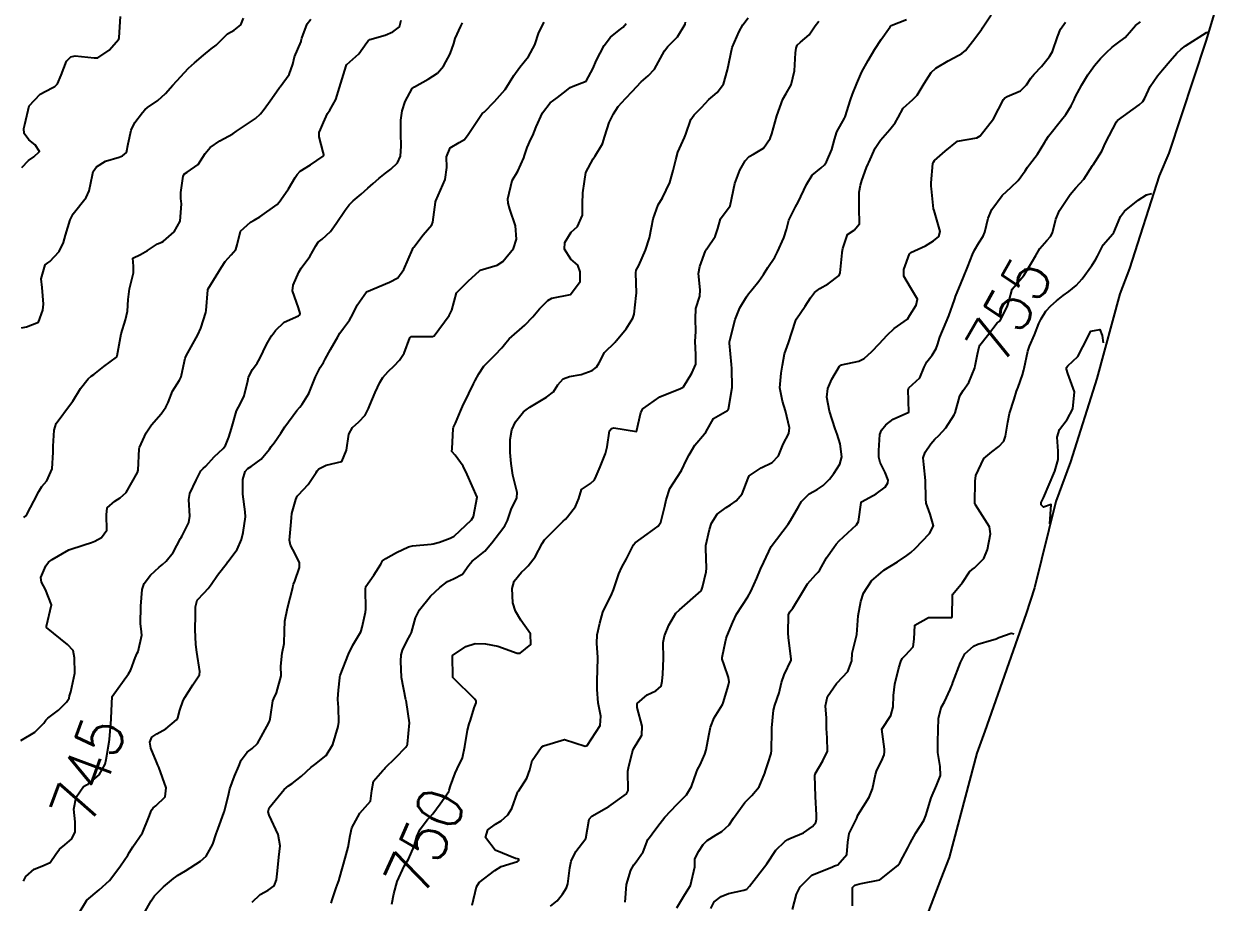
# Model space of a CAD drawing. Header units: metres. Extents: x 318500 to 325275, y 7408834 to 7428799.
# Drawn here: x 321873 to 321978.2, y 7416232.7 to 7416310.2 of the extents above; entities that cross this region are included whole.
import ezdxf
from ezdxf.enums import TextEntityAlignment as Align

# ---------------------------------------------------------------- set-up
doc = ezdxf.new("R2010")
doc.units = ezdxf.units.M
doc.header["$MEASUREMENT"] = 0
for name, color, linetype in [('Area', 45, 'Continuous'), ('Cotas', 45, 'Continuous'), ('Curvas de Nivel 1m', 11, 'Continuous'), ('Curvas de Nivel 5m', 15, 'Continuous')]:
    doc.layers.add(name, color=color, linetype=linetype)
doc.styles.add('Style-STANDARD', font='STANDARD.shx')

msp = doc.modelspace()

# ---------------------------------------------------------------- linework, layer by layer
at = {"layer": 'Area'}
msp.add_lwpolyline([(321978.17, 7416311.43), (321977.36, 7416308.72), (321974.08, 7416298.81), (321973.23, 7416296.82), (321970.61, 7416288.65), (321969.75, 7416286.42), (321967.72, 7416278.92), (321965.39, 7416271.58), (321964.11, 7416268.09), (321962.21, 7416260.45), (321961.47, 7416258.18), (321957.82, 7416247.8), (321957.12, 7416245.87), (321956.49, 7416243.41), (321954.67, 7416236.65), (321953.94, 7416234.78), (321951.62, 7416228.67)], dxfattribs=at)
at = {"layer": 'Curvas de Nivel 1m', "flags": 128}
for points, elevation in [([(321872.8, 7416297.56), (321873.39, 7416298.18), (321873.86, 7416298.5), (321874.34, 7416298.97), (321873.98, 7416299.55), (321873.41, 7416300.01), (321872.99, 7416300.57), (321872.98, 7416300.99), (321873.06, 7416301.36), (321873.45, 7416302.99), (321874.42, 7416304.02), (321875.47, 7416304.59), (321875.72, 7416304.71), (321875.94, 7416304.95), (321876.26, 7416305.72), (321876.75, 7416306.94), (321877.13, 7416307.31), (321877.51, 7416307.42), (321879.18, 7416307.24), (321879.51, 7416307.25), (321880.51, 7416307.9), (321881.35, 7416308.88), (321881.38, 7416309.03), (321881.51, 7416310.88)], 741), ([(321919.49, 7416232.36), (321920.06, 7416232.82), (321920.54, 7416233.41), (321920.9, 7416233.98), (321921.01, 7416234.34), (321921.17, 7416235.73), (321921.3, 7416236.33), (321921.71, 7416237.2), (321922.6, 7416238.32), (321922.89, 7416240.05), (321923.12, 7416240.31), (321924.64, 7416241.17), (321926.18, 7416242.27), (321926.34, 7416242.58), (321926.32, 7416244.27), (321926.37, 7416244.57), (321926.7, 7416245.89), (321926.78, 7416246.18), (321926.82, 7416246.26), (321927.53, 7416247.44), (321927.56, 7416248.25), (321927.12, 7416249.9), (321927.13, 7416250.26), (321928.02, 7416251), (321928.78, 7416251.37), (321929.24, 7416251.78), (321929.34, 7416252.23), (321929.4, 7416252.83), (321929.46, 7416254.23), (321929.43, 7416255.63), (321929.53, 7416256.23), (321929.92, 7416257.16), (321930.54, 7416258.22), (321930.87, 7416258.53), (321932.77, 7416260.18), (321932.82, 7416260.26), (321932.89, 7416260.51), (321933.23, 7416261.86), (321933.26, 7416262.18), (321933.19, 7416263.94), (321933.2, 7416264.18), (321933.53, 7416265.61), (321933.7, 7416266.17), (321934.19, 7416266.97), (321934.99, 7416267.55), (321935.37, 7416267.77), (321935.88, 7416268.15), (321936.39, 7416268.76), (321936.93, 7416270.13), (321937.03, 7416270.33), (321938.09, 7416271.06), (321939.04, 7416271.52), (321939.61, 7416272.1), (321940.03, 7416273.13), (321940.51, 7416274.09), (321940.59, 7416274.58), (321940.24, 7416276.09), (321939.95, 7416276.93), (321939.73, 7416278.1), (321939.86, 7416279.39), (321939.97, 7416280.1), (321940.15, 7416281.12), (321940.48, 7416282.09), (321941.12, 7416283.99), (321941.15, 7416284.08), (321941.17, 7416284.12), (321941.21, 7416284.19), (321941.97, 7416285.33), (321942.44, 7416286.06), (321942.79, 7416286.51), (321943.25, 7416286.87), (321944, 7416287.3), (321944.96, 7416288.03), (321945.06, 7416288.25), (321945.23, 7416290.03), (321945.24, 7416290.08), (321945.3, 7416290.42), (321945.71, 7416291.63), (321946.28, 7416292.02), (321946.75, 7416292.59), (321946.74, 7416294.01), (321946.73, 7416295.38), (321946.84, 7416296.01), (321946.96, 7416296.42), (321947.39, 7416297.57), (321947.52, 7416297.87), (321947.59, 7416298), (321948.16, 7416299.25), (321948.63, 7416299.98), (321949.44, 7416300.91), (321949.92, 7416301.49), (321950.17, 7416301.96), (321950.63, 7416302.79), (321951.47, 7416303.56), (321951.85, 7416303.94), (321952.46, 7416304.97), (321953.08, 7416305.93), (321953.51, 7416306.33), (321954.58, 7416306.96), (321955.53, 7416307.46), (321955.8, 7416307.61), (321956.11, 7416307.88), (321956.73, 7416308.69), (321957.56, 7416309.77), (321957.61, 7416309.82), (321957.64, 7416309.87), (321958.4, 7416311.04)], 752), ([(321872.7, 7416246.98), (321873.95, 7416247.72), (321874.72, 7416248.52), (321874.91, 7416248.78), (321875.1, 7416248.95), (321876.03, 7416249.65), (321876.75, 7416250.37), (321876.96, 7416250.73), (321877.01, 7416250.93), (321877.12, 7416251.28), (321877.48, 7416252.92), (321877.45, 7416254.27), (321877.31, 7416254.92), (321876.82, 7416255.46), (321874.97, 7416256.96), (321874.97, 7416257.08), (321875.4, 7416258.95), (321874.88, 7416260.32), (321874.52, 7416260.96), (321874.48, 7416261.38), (321874.91, 7416262.39), (321875.16, 7416262.71), (321875.48, 7416262.95), (321876.93, 7416263.8), (321878.29, 7416264.26), (321878.94, 7416264.46), (321879.24, 7416264.59), (321879.84, 7416264.89), (321880.3, 7416265.54), (321880.27, 7416266.89), (321880.34, 7416267.52), (321880.99, 7416268.1), (321881.48, 7416268.39), (321882, 7416268.87), (321883.02, 7416270.65), (321883.05, 7416270.85), (321883.16, 7416272.74), (321883.18, 7416272.85), (321883.76, 7416274.15), (321884.23, 7416274.83), (321885.09, 7416275.82), (321885.52, 7416276.39), (321885.72, 7416276.81), (321886.1, 7416277.83), (321886.71, 7416278.8), (321886.85, 7416279.09), (321887.15, 7416280.45), (321887.22, 7416280.74), (321887.24, 7416280.8), (321887.3, 7416280.94), (321888.32, 7416282.78), (321888.59, 7416283.38), (321889.03, 7416284.77), (321889.06, 7416284.93), (321889.22, 7416286.77), (321889.24, 7416286.84), (321890.41, 7416288.75), (321890.74, 7416289.27), (321891.28, 7416289.84), (321891.69, 7416290.33), (321891.81, 7416290.74), (321892.1, 7416291.95), (321892.98, 7416292.73), (321893.32, 7416292.9), (321893.81, 7416293.2), (321895.34, 7416294.29), (321895.53, 7416294.5), (321895.67, 7416294.69), (321896.35, 7416295.68), (321896.93, 7416296.67), (321897.1, 7416296.95), (321897.38, 7416297.23), (321898.27, 7416297.78), (321899.4, 7416298.56), (321899.44, 7416298.6), (321899.45, 7416298.64), (321899.45, 7416298.69), (321899.4, 7416298.91), (321899.04, 7416300.27), (321899.06, 7416300.65), (321899.16, 7416300.9), (321899.43, 7416301.54), (321899.77, 7416302.31), (321899.98, 7416302.63), (321900.52, 7416303.57), (321900.85, 7416304.62), (321901.42, 7416306.53), (321901.46, 7416306.61), (321901.47, 7416306.64), (321901.5, 7416306.66), (321902.54, 7416307.58), (321903.26, 7416308.59), (321903.37, 7416308.75), (321903.53, 7416308.84), (321904.87, 7416309.25), (321905.54, 7416309.54), (321906.13, 7416309.98), (321906.29, 7416310.55)], 744), ([(321872.75, 7416283.42), (321873.19, 7416283.48), (321874.27, 7416283.9), (321874.64, 7416284.97), (321874.7, 7416285.49), (321874.6, 7416286.97), (321874.5, 7416287.72), (321874.86, 7416288.96), (321875.08, 7416289.15), (321875.26, 7416289.27), (321876.09, 7416290.13), (321876.46, 7416290.94), (321876.65, 7416291.59), (321877.05, 7416292.93), (321877.33, 7416293.48), (321878.46, 7416294.91), (321878.75, 7416295.5), (321879.02, 7416296.91), (321879.09, 7416297.2), (321879.38, 7416297.61), (321880.17, 7416298.11), (321881.39, 7416298.48), (321881.69, 7416298.58), (321882.02, 7416298.87), (321882.18, 7416299.64), (321882.44, 7416300.86), (321882.77, 7416301.52), (321883.44, 7416302.41), (321883.65, 7416302.64), (321883.9, 7416302.85), (321884.81, 7416303.48), (321885.47, 7416304.08), (321886.12, 7416304.82), (321887.5, 7416306.31), (321888.04, 7416306.79), (321888.83, 7416307.46), (321889.52, 7416308.04), (321889.94, 7416308.35), (321890.35, 7416308.76), (321890.94, 7416309.35), (321891.54, 7416309.67), (321892.13, 7416310.16), (321892.37, 7416310.74)], 742), ([(321872.97, 7416266.66), (321873.13, 7416266.82), (321873.26, 7416266.98), (321873.85, 7416268.11), (321874.28, 7416268.97), (321874.57, 7416269.4), (321875.01, 7416269.89), (321875.47, 7416270.95), (321875.56, 7416272.44), (321875.57, 7416272.95), (321875.64, 7416274.38), (321875.81, 7416274.95), (321877.1, 7416276.66), (321877.3, 7416276.93), (321877.98, 7416278.06), (321878.65, 7416278.91), (321878.91, 7416279.13), (321879.14, 7416279.3), (321880.03, 7416280), (321881.16, 7416280.83), (321881.19, 7416280.85), (321881.2, 7416280.88), (321881.22, 7416280.94), (321881.55, 7416282.87), (321881.95, 7416284.11), (321882.12, 7416284.87), (321882.18, 7416285.91), (321882.31, 7416286.86), (321882.66, 7416288.26), (321882.66, 7416288.86), (321882.59, 7416289.54), (321883.28, 7416289.89), (321883.89, 7416290.23), (321884.77, 7416290.83), (321885.14, 7416290.98), (321885.29, 7416291.06), (321886.24, 7416291.88), (321886.78, 7416292.81), (321886.88, 7416294.35), (321886.83, 7416294.81), (321886.82, 7416295.34), (321887.05, 7416296.8), (321887.17, 7416297.01), (321887.38, 7416297.14), (321888.35, 7416297.82), (321888.98, 7416298.78), (321889.41, 7416299.33), (321890.28, 7416299.9), (321891.42, 7416300.54), (321891.75, 7416300.75), (321893.44, 7416301.89), (321893.86, 7416302.29), (321894.19, 7416302.71), (321894.72, 7416303.44), (321895.48, 7416304.53), (321895.55, 7416304.62), (321895.6, 7416304.69), (321896.4, 7416305.77), (321896.72, 7416306.68), (321896.88, 7416307.31), (321897.45, 7416308.67), (321897.47, 7416308.73), (321897.53, 7416308.96), (321897.99, 7416310.23), (321898.32, 7416310.66)], 743), ([(321877.78, 7416231.63), (321878.52, 7416232.9), (321879.62, 7416233.8), (321880.54, 7416234.64), (321880.74, 7416234.88), (321881.5, 7416235.92), (321882.14, 7416236.86), (321882.29, 7416237.14), (321882.58, 7416237.59), (321883.44, 7416238.84), (321884.01, 7416240.23), (321884.24, 7416240.83), (321884.4, 7416241.05), (321884.63, 7416241.21), (321885.45, 7416242), (321885.53, 7416242.81), (321884.88, 7416244.62), (321884.79, 7416244.82), (321884.68, 7416245.1), (321884.19, 7416246.32), (321884.08, 7416246.83), (321884.26, 7416247.28), (321884.71, 7416247.58), (321885.51, 7416248.02), (321886.46, 7416248.8), (321886.57, 7416248.97), (321886.74, 7416249.67), (321887.04, 7416250.52), (321887.19, 7416250.79), (321887.9, 7416251.91), (321888.47, 7416252.77), (321888.5, 7416253.06), (321888.24, 7416254.78), (321888.15, 7416255.45), (321888.1, 7416256.78), (321888.12, 7416258.05), (321888.14, 7416258.78), (321888.28, 7416259.36), (321888.88, 7416260.03), (321889.26, 7416260.39), (321889.52, 7416260.76), (321890.07, 7416261.58), (321890.92, 7416262.66), (321890.96, 7416262.7), (321890.99, 7416262.74), (321891.81, 7416263.85), (321892.2, 7416264.73), (321892.34, 7416265.34), (321892.54, 7416266.72), (321892.52, 7416267.18), (321892.32, 7416268.73), (321892.31, 7416270.02), (321892.5, 7416270.73), (321892.75, 7416270.99), (321893.03, 7416271.18), (321893.94, 7416271.81), (321894.66, 7416272.7), (321894.81, 7416272.94), (321895.06, 7416273.26), (321895.66, 7416274.1), (321896.03, 7416274.68), (321897.09, 7416276.11), (321897.35, 7416276.41), (321897.55, 7416276.66), (321898.15, 7416277.61), (321898.55, 7416278.65), (321898.71, 7416279.07), (321899.15, 7416279.91), (321899.44, 7416280.36), (321899.59, 7416280.63), (321900.04, 7416281.5), (321900.69, 7416282.62), (321900.88, 7416282.92), (321901.19, 7416283.37), (321901.72, 7416284.08), (321902.01, 7416284.6), (321902.4, 7416285.42), (321903.24, 7416286.59), (321905.25, 7416287.44), (321905.99, 7416287.82), (321906.52, 7416288.54), (321907.29, 7416290.33), (321907.36, 7416290.46), (321907.41, 7416290.53), (321908.23, 7416291.6), (321909.01, 7416292.51), (321909.1, 7416292.73), (321909.31, 7416294.51), (321909.32, 7416294.54), (321909.35, 7416294.61), (321910.17, 7416296.5), (321910.32, 7416297.57), (321910.3, 7416298.5), (321910.61, 7416299.29), (321911.42, 7416299.75), (321911.87, 7416300.03), (321912.2, 7416300.47), (321913.45, 7416302.31), (321913.52, 7416302.38), (321913.61, 7416302.45), (321914.52, 7416303.38), (321915.48, 7416304.43), (321916.24, 7416305.68), (321916.78, 7416306.41), (321917.52, 7416307.34), (321918.09, 7416308.39), (321918.46, 7416309.47), (321918.91, 7416310.38)], 746), ([(321883.6, 7416231.74), (321884.2, 7416232.82), (321884.52, 7416233.26), (321885.29, 7416234.06), (321886.19, 7416234.8), (321886.39, 7416234.96), (321886.55, 7416235.07), (321887.24, 7416235.47), (321888.57, 7416236.34), (321889.07, 7416236.76), (321889.66, 7416237.83), (321889.96, 7416238.75), (321890.12, 7416239.23), (321890.63, 7416240.59), (321890.67, 7416240.7), (321890.68, 7416240.74), (321891.06, 7416242.32), (321891.16, 7416242.73), (321891.57, 7416243.83), (321891.94, 7416244.73), (321892.16, 7416245.26), (321892.7, 7416245.95), (321893.14, 7416246.28), (321893.61, 7416246.71), (321894.59, 7416248.55), (321894.65, 7416248.69), (321894.68, 7416248.74), (321894.74, 7416249.08), (321894.97, 7416250.47), (321895.04, 7416250.69), (321895.27, 7416251.19), (321895.69, 7416252.68), (321895.65, 7416253.53), (321895.77, 7416254.68), (321895.95, 7416255.55), (321895.99, 7416256.67), (321896.01, 7416257.51), (321896.25, 7416258.67), (321896.72, 7416260.49), (321896.75, 7416260.66), (321896.78, 7416260.77), (321896.9, 7416261.04), (321897.32, 7416262.25), (321897.31, 7416262.66), (321896.93, 7416263.46), (321896.51, 7416264.23), (321896.44, 7416264.67), (321896.58, 7416266.28), (321896.6, 7416266.67), (321896.62, 7416267.02), (321896.99, 7416268.25), (321897.12, 7416268.54), (321897.22, 7416268.66), (321898.07, 7416269.59), (321898.78, 7416270.64), (321898.88, 7416270.79), (321899.03, 7416270.96), (321899.68, 7416271.28), (321901.04, 7416271.6), (321901.45, 7416272.6), (321901.66, 7416274.01), (321901.98, 7416274.6), (321902.56, 7416275.11), (321903.1, 7416275.71), (321903.41, 7416276.28), (321903.53, 7416276.58), (321903.99, 7416277.7), (321904.41, 7416278.57), (321904.68, 7416279.02), (321905.15, 7416279.56), (321905.66, 7416280.04), (321906.15, 7416280.55), (321906.54, 7416281.17), (321907.06, 7416282.53), (321907.19, 7416282.64), (321909.06, 7416282.64), (321909.19, 7416282.71), (321910.52, 7416284.49), (321910.75, 7416284.95), (321911.19, 7416286.48), (321911.21, 7416286.51), (321911.24, 7416286.55), (321912.21, 7416287.51), (321913.2, 7416288.45), (321913.27, 7416288.5), (321914.77, 7416288.94), (321915.28, 7416289.25), (321916.2, 7416290.42), (321916.48, 7416291.24), (321916.38, 7416292.41), (321915.9, 7416293.87), (321915.74, 7416294.42), (321915.72, 7416294.79), (321916.09, 7416296.42), (321916.58, 7416297.22), (321917.11, 7416298.4), (321917.17, 7416298.63), (321917.41, 7416299.33), (321917.75, 7416300.07), (321917.91, 7416300.39), (321918.21, 7416301.16), (321918.78, 7416302.38), (321919.46, 7416303.27), (321920.1, 7416303.74), (321920.89, 7416304.36), (321921.22, 7416304.62), (321921.49, 7416304.73), (321922.64, 7416305.19), (321923.25, 7416306.32), (321923.52, 7416306.98), (321924.21, 7416308.31), (321924.77, 7416309.07), (321925.55, 7416309.67), (321925.9, 7416309.94), (321926.16, 7416310.28)], 747), ([(321893.12, 7416232.71), (321893.83, 7416233.4), (321894.54, 7416233.77), (321895.06, 7416234.16), (321895.29, 7416234.68), (321895.36, 7416235.48), (321895.5, 7416236.68), (321895.59, 7416237.68), (321895.43, 7416238.68), (321894.63, 7416240.4), (321894.55, 7416240.69), (321894.63, 7416241.04), (321895.97, 7416242.67), (321896.34, 7416242.98), (321896.66, 7416243.19), (321897.48, 7416243.84), (321898.35, 7416244.64), (321898.54, 7416244.78), (321898.68, 7416244.86), (321899.67, 7416245.65), (321900.26, 7416246.62), (321900.73, 7416248.21), (321900.79, 7416248.61), (321900.75, 7416249.89), (321900.71, 7416250.61), (321900.71, 7416250.66), (321900.77, 7416251.44), (321900.87, 7416252.52), (321900.88, 7416252.61), (321900.91, 7416252.73), (321901.63, 7416254.6), (321902.01, 7416255.4), (321902.72, 7416256.58), (321902.76, 7416256.66), (321902.85, 7416256.98), (321903.14, 7416258.3), (321903.17, 7416258.58), (321903.13, 7416260.34), (321903.18, 7416260.58), (321903.88, 7416261.59), (321904.48, 7416262.56), (321904.65, 7416262.84), (321904.93, 7416263.05), (321905.89, 7416263.59), (321906.94, 7416264.09), (321907.3, 7416264.17), (321908.95, 7416264.31), (321909.11, 7416264.34), (321909.66, 7416264.49), (321910.61, 7416264.83), (321910.96, 7416265.03), (321912.49, 7416266.46), (321912.67, 7416266.76), (321913, 7416268.45), (321912.12, 7416270.46), (321911.76, 7416271.19), (321911.05, 7416272.16), (321910.77, 7416272.48), (321910.78, 7416272.76), (321910.87, 7416274.48), (321910.92, 7416274.64), (321911.09, 7416274.98), (321911.53, 7416276.05), (321911.71, 7416276.47), (321912.26, 7416277.6), (321912.69, 7416278.46), (321912.83, 7416278.76), (321913.14, 7416279.36), (321913.59, 7416280.01), (321913.99, 7416280.44), (321914.59, 7416281.01), (321915.18, 7416281.63), (321915.52, 7416282.09), (321915.83, 7416282.42), (321917.2, 7416283.63), (321917.91, 7416284.39), (321918.51, 7416285.09), (321919.23, 7416285.81), (321919.59, 7416286.01), (321921.24, 7416286.35), (321922.11, 7416287.49), (321922.09, 7416288.34), (321921.88, 7416288.94), (321921.28, 7416289.48), (321920.72, 7416290.36), (321920.73, 7416290.93), (321921.31, 7416291.86), (321921.57, 7416292.09), (321921.85, 7416292.34), (321922.31, 7416293.36), (321922.29, 7416294.34), (321922.34, 7416295.31), (321922.47, 7416296.33), (321922.6, 7416297.11), (321923.24, 7416298.32), (321923.31, 7416298.41), (321923.4, 7416298.53), (321924.07, 7416299.66), (321924.28, 7416300.31), (321924.67, 7416301.53), (321925.03, 7416302.3), (321925.46, 7416302.94), (321926.1, 7416303.65), (321926.72, 7416304.28), (321927.08, 7416304.68), (321927.49, 7416305.11), (321928.11, 7416305.65), (321928.67, 7416306.25), (321929.53, 7416307.86), (321929.84, 7416308.24), (321930.69, 7416309.08), (321931.36, 7416310.21), (321931.41, 7416310.37)], 748), ([(321900.11, 7416232.62), (321900.21, 7416232.93), (321900.54, 7416233.98), (321900.72, 7416234.44), (321900.78, 7416234.61), (321900.86, 7416234.92), (321901.33, 7416236.6), (321901.62, 7416237.56), (321901.8, 7416238.59), (321901.93, 7416239.27), (321902.63, 7416240.58), (321903.59, 7416241.62), (321903.69, 7416242.57), (321903.84, 7416243.39), (321904.68, 7416244.35), (321904.78, 7416244.45), (321904.87, 7416244.56), (321905.79, 7416245.45), (321906.71, 7416246.39), (321906.77, 7416246.47), (321906.81, 7416246.53), (321906.86, 7416246.67), (321907.04, 7416248.53), (321906.76, 7416250.35), (321906.72, 7416250.53), (321906.71, 7416250.58), (321906.32, 7416252.54), (321906.25, 7416253.99), (321906.3, 7416254.54), (321906.4, 7416254.95), (321906.83, 7416255.82), (321907.08, 7416256.28), (321907.19, 7416256.52), (321907.56, 7416257.81), (321907.9, 7416258.51), (321908.88, 7416259.72), (321909.28, 7416260.11), (321909.69, 7416260.49), (321910.37, 7416261.01), (321910.9, 7416261.24), (321911.71, 7416261.66), (321912.26, 7416262.46), (321912.56, 7416262.82), (321912.93, 7416263.1), (321913.68, 7416263.7), (321914.3, 7416264.43), (321914.96, 7416265.3), (321915.45, 7416265.93), (321915.68, 7416266.41), (321916.01, 7416267.38), (321916.51, 7416268.4), (321916.53, 7416268.88), (321916.16, 7416270.41), (321916.01, 7416271.44), (321915.92, 7416272.41), (321915.91, 7416273.56), (321916.07, 7416274.41), (321916.38, 7416275.12), (321917.1, 7416276), (321917.33, 7416276.17), (321917.64, 7416276.39), (321919.12, 7416277.3), (321919.73, 7416277.75), (321920.11, 7416278.36), (321920.6, 7416278.89), (321921.14, 7416279.11), (321922.18, 7416279.3), (321923.15, 7416279.63), (321923.55, 7416279.92), (321923.77, 7416280.31), (321924.24, 7416281.23), (321925.19, 7416282.15), (321925.25, 7416282.23), (321925.3, 7416282.29), (321926.15, 7416283.33), (321926.76, 7416284.27), (321926.87, 7416284.61), (321927.05, 7416286.27), (321927.06, 7416286.46), (321927, 7416288.27), (321927.04, 7416288.5), (321927.28, 7416288.92), (321927.88, 7416290.26), (321928.22, 7416291.34), (321928.4, 7416292.25), (321928.54, 7416293.04), (321928.99, 7416294.25), (321929.36, 7416294.89), (321930.01, 7416296.23), (321930.32, 7416297.29), (321930.53, 7416298.22), (321930.73, 7416298.9), (321931.32, 7416300.21), (321931.43, 7416300.5), (321931.87, 7416301.78), (321932.17, 7416302.2), (321932.82, 7416302.84), (321933.47, 7416303.55), (321933.8, 7416303.86), (321934.2, 7416304.18), (321934.75, 7416304.92), (321935.11, 7416306.17), (321935.53, 7416308.16), (321936.15, 7416309.55), (321936.45, 7416310.15), (321936.93, 7416310.78)], 749), ([(321912.56, 7416232.45), (321912.93, 7416234.06), (321913.19, 7416234.44), (321914.56, 7416235.51), (321915.13, 7416235.85), (321916.57, 7416236.3), (321916.67, 7416236.4), (321916.67, 7416236.5), (321916.57, 7416236.55), (321916.39, 7416236.58), (321914.58, 7416237.29), (321913.74, 7416238.43), (321913.94, 7416239.1), (321914.62, 7416239.61), (321915.13, 7416239.9), (321915.71, 7416240.41), (321916.07, 7416240.98), (321916.57, 7416242.4), (321916.6, 7416242.45), (321916.65, 7416242.51), (321917.38, 7416243.67), (321917.64, 7416244.39), (321917.85, 7416245.22), (321918.66, 7416246.37), (321918.71, 7416246.41), (321918.85, 7416246.51), (321920.72, 7416247.07), (321922.55, 7416246.49), (321922.71, 7416246.53), (321923.86, 7416248.3), (321923.92, 7416249.13), (321923.69, 7416250.31), (321923.6, 7416251.48), (321923.6, 7416252.31), (321923.64, 7416253.15), (321923.66, 7416254.31), (321923.57, 7416255.57), (321923.61, 7416256.31), (321923.82, 7416257.34), (321924.1, 7416258.3), (321924.89, 7416259.92), (321925.04, 7416260.29), (321925.51, 7416261.68), (321925.79, 7416262.28), (321926.18, 7416263.02), (321926.8, 7416264.26), (321926.95, 7416264.43), (321928.02, 7416265.19), (321928.97, 7416265.89), (321929.22, 7416266.24), (321929.57, 7416267.66), (321929.68, 7416268.23), (321930.01, 7416269.23), (321930.65, 7416270.22), (321931.04, 7416270.81), (321931.5, 7416271.75), (321931.71, 7416272.2), (321932.22, 7416273.05), (321933.08, 7416274.04), (321933.15, 7416274.12), (321933.19, 7416274.19), (321933.88, 7416275.39), (321935.11, 7416276.11), (321935.14, 7416276.13), (321935.17, 7416276.16), (321935.19, 7416276.24), (321935.52, 7416278.15), (321935.49, 7416279.82), (321935.45, 7416280.16), (321935.29, 7416282.06), (321935.29, 7416282.16), (321935.32, 7416282.29), (321935.79, 7416284.15), (321936.21, 7416285.16), (321936.78, 7416286.14), (321936.97, 7416286.41), (321937.25, 7416286.76), (321937.88, 7416287.51), (321938.3, 7416288.12), (321938.67, 7416288.72), (321939.29, 7416289.63), (321939.53, 7416290.11), (321940.07, 7416291.34), (321940.33, 7416292.09), (321940.52, 7416292.91), (321941.1, 7416294.08), (321941.35, 7416294.51), (321942.07, 7416296.07), (321942.58, 7416296.87), (321943.39, 7416297.54), (321943.67, 7416297.78), (321943.85, 7416298.05), (321944.32, 7416299.14), (321944.56, 7416300.04), (321944.76, 7416300.71), (321945.45, 7416301.91), (321945.51, 7416302.03), (321945.97, 7416303.52), (321946.15, 7416304.02), (321946.53, 7416304.98), (321946.98, 7416306.01), (321947.52, 7416307.01), (321948.13, 7416307.99), (321948.68, 7416308.84), (321949.46, 7416309.97), (321949.5, 7416310.03), (321949.56, 7416310.08), (321950.91, 7416310.62)], 751), ([(321926.08, 7416232.71), (321926.2, 7416234.27), (321926.56, 7416235.54), (321926.83, 7416236), (321927.05, 7416236.26), (321927.66, 7416237.17), (321928.07, 7416238.25), (321928.3, 7416238.55), (321928.61, 7416238.94), (321929.15, 7416239.7), (321929.58, 7416240.23), (321930.64, 7416241.33), (321931.49, 7416242.2), (321931.93, 7416242.93), (321932.36, 7416244.18), (321932.46, 7416244.41), (321932.69, 7416244.85), (321933.11, 7416245.77), (321933.23, 7416246.17), (321933.47, 7416247.42), (321933.6, 7416248.17), (321933.93, 7416248.98), (321934.67, 7416250.16), (321934.7, 7416250.22), (321934.76, 7416250.41), (321935.17, 7416251.77), (321935.24, 7416252.15), (321935.19, 7416252.55), (321934.8, 7416253.65), (321934.65, 7416254.16), (321934.65, 7416254.32), (321934.82, 7416255.15), (321935, 7416256), (321935.06, 7416256.16), (321935.57, 7416257.44), (321935.9, 7416258.14), (321936.89, 7416259.66), (321937.18, 7416260.13), (321937.71, 7416261.31), (321938.03, 7416262.11), (321938.31, 7416262.73), (321938.95, 7416264.11), (321940.46, 7416266.09), (321940.66, 7416266.4), (321940.98, 7416266.95), (321941.4, 7416267.67), (321941.65, 7416268.07), (321942.33, 7416268.74), (321943.02, 7416269.14), (321943.57, 7416269.5), (321944.11, 7416270.04), (321944.51, 7416270.56), (321945.04, 7416271.36), (321945.2, 7416272.03), (321945.07, 7416273.16), (321944.8, 7416274.03), (321944.62, 7416274.5), (321944.11, 7416276.04), (321943.88, 7416277.28), (321943.97, 7416278.04), (321944.32, 7416278.86), (321945, 7416280.03), (321945.09, 7416280.11), (321945.16, 7416280.14), (321946.71, 7416280.46), (321947.17, 7416280.71), (321947.84, 7416281.33), (321948.49, 7416281.98), (321949.2, 7416282.76), (321949.83, 7416283.34), (321950.71, 7416283.96), (321950.99, 7416284.17), (321951.22, 7416284.51), (321951.76, 7416285.41), (321951.89, 7416285.94), (321951.26, 7416286.96), (321950.68, 7416287.96), (321950.67, 7416288.56), (321951.18, 7416289.95), (321951.23, 7416290.01), (321951.29, 7416290.04), (321952.6, 7416290.63), (321953.31, 7416291.07), (321953.76, 7416291.47), (321953.89, 7416291.91), (321953.35, 7416293.76), (321953.3, 7416293.92), (321953.12, 7416295.67), (321953.09, 7416295.92), (321953.09, 7416296.21), (321953.24, 7416297.92), (321953.29, 7416298.03), (321953.4, 7416298.18), (321954.33, 7416299), (321955.43, 7416299.89), (321957.13, 7416300.18), (321957.43, 7416300.35), (321958.6, 7416301.85), (321959.48, 7416303.55), (321959.6, 7416303.72), (321959.81, 7416303.83), (321960.98, 7416304.32), (321961.5, 7416304.84), (321961.88, 7416305.44), (321962.19, 7416305.8), (321962.84, 7416306.48), (321963.53, 7416307.34), (321963.81, 7416307.79), (321964.25, 7416309.08), (321964.5, 7416309.78), (321964.95, 7416310.39)], 753), ([(321930.64, 7416232.21), (321931.35, 7416233.38), (321931.83, 7416234.19), (321932.21, 7416235.83), (321932.21, 7416236.19), (321932.23, 7416236.53), (321932.59, 7416237.21), (321932.96, 7416237.81), (321933.32, 7416238.17), (321934.11, 7416238.66), (321934.61, 7416238.95), (321935.24, 7416239.53), (321935.64, 7416240.14), (321936.64, 7416241.52), (321937.26, 7416242.12), (321937.89, 7416242.89), (321938.4, 7416244.1), (321938.47, 7416244.32), (321938.69, 7416245), (321938.96, 7416245.85), (321939, 7416246.1), (321939.02, 7416247.81), (321939.02, 7416248.1), (321939.17, 7416249.67), (321939.29, 7416250.09), (321939.68, 7416251.19), (321939.89, 7416252.09), (321940.11, 7416252.78), (321940.72, 7416254.08), (321940.74, 7416254.16), (321940.49, 7416256.08), (321940.47, 7416256.46), (321940.48, 7416258.08), (321940.61, 7416258.34), (321940.88, 7416258.66), (321941.73, 7416260.07), (321942.16, 7416260.8), (321942.91, 7416261.62), (321943.12, 7416261.84), (321943.25, 7416262.05), (321943.86, 7416263.11), (321944.49, 7416264.03), (321944.69, 7416264.3), (321944.96, 7416264.6), (321946.51, 7416266.01), (321946.67, 7416266.31), (321946.92, 7416268), (321946.95, 7416268.05), (321947, 7416268.09), (321948.25, 7416268.74), (321949.02, 7416269.35), (321949.28, 7416269.72), (321949.29, 7416269.97), (321949.04, 7416270.63), (321948.58, 7416271.51), (321948.47, 7416271.98), (321948.47, 7416272.57), (321948.55, 7416273.98), (321948.7, 7416274.36), (321949.09, 7416274.85), (321949.74, 7416275.33), (321951.11, 7416275.95), (321951.07, 7416277.95), (321951.08, 7416278), (321951.13, 7416278.1), (321952.09, 7416278.99), (321952.46, 7416279.93), (321952.7, 7416280.39), (321953.18, 7416280.99), (321953.53, 7416281.57), (321953.65, 7416281.91), (321953.86, 7416282.58), (321954.43, 7416283.9), (321954.66, 7416284.45), (321955.16, 7416285.89), (321955.17, 7416285.96), (321955.24, 7416286.16), (321955.75, 7416287.39), (321955.96, 7416287.88), (321956.34, 7416288.81), (321956.73, 7416289.88), (321956.91, 7416290.26), (321957.31, 7416290.91), (321957.69, 7416291.49), (321957.84, 7416291.86), (321958.13, 7416293.07), (321958.46, 7416293.85), (321959.36, 7416295.08), (321960.16, 7416295.83), (321960.78, 7416296.41), (321961.39, 7416297.27), (321961.61, 7416297.6), (321961.77, 7416297.81), (321962.47, 7416298.74), (321963.13, 7416299.79), (321963.24, 7416299.99), (321963.44, 7416300.32), (321964.59, 7416301.77), (321964.99, 7416302.24), (321965.47, 7416302.99), (321965.71, 7416303.52), (321965.82, 7416303.75), (321966.39, 7416304.85), (321966.92, 7416305.74), (321967.52, 7416306.56), (321968.06, 7416307.18), (321968.57, 7416307.72), (321969.08, 7416308.17), (321969.54, 7416308.52), (321970.21, 7416309.04), (321970.78, 7416309.69), (321971.15, 7416310.1), (321971.57, 7416310.41)], 754), ([(321940.84, 7416232.08), (321941.2, 7416233.41), (321941.52, 7416234.07), (321942.56, 7416235.11), (321944.37, 7416235.83), (321944.57, 7416235.91), (321944.65, 7416235.94), (321944.85, 7416236.02), (321945.66, 7416236.93), (321945.73, 7416238.01), (321945.84, 7416238.78), (321946.46, 7416240), (321946.52, 7416240.12), (321946.63, 7416240.38), (321947.62, 7416241.99), (321947.91, 7416242.73), (321948.18, 7416243.98), (321948.3, 7416244.36), (321948.7, 7416245.17), (321948.94, 7416245.73), (321948.98, 7416245.97), (321948.96, 7416246.22), (321948.73, 7416247.97), (321949.53, 7416249.18), (321949.73, 7416249.96), (321949.78, 7416250.95), (321949.89, 7416251.95), (321950.24, 7416253.39), (321950.4, 7416253.95), (321950.53, 7416254.23), (321950.82, 7416254.51), (321951.51, 7416255.25), (321951.58, 7416255.93), (321951.64, 7416257.16), (321952.87, 7416257.84), (321952.94, 7416257.84), (321954.87, 7416257.84), (321954.91, 7416257.85), (321954.94, 7416257.89), (321954.97, 7416259.8), (321955, 7416259.89), (321955.86, 7416260.93), (321956.49, 7416261.87), (321956.71, 7416262.08), (321956.93, 7416262.21), (321957.74, 7416263.05), (321958.08, 7416263.85), (321958.34, 7416265.22), (321958.24, 7416265.85), (321957, 7416267.78), (321956.96, 7416267.87), (321956.95, 7416267.92), (321956.98, 7416269.87), (321957.04, 7416270.38), (321957.75, 7416271.86), (321958.44, 7416272.47), (321959.07, 7416272.92), (321959.51, 7416273.4), (321959.66, 7416273.83), (321959.85, 7416275.08), (321960.02, 7416275.83), (321960.41, 7416277.11), (321960.64, 7416277.82), (321960.78, 7416278.17), (321961.15, 7416279.25), (321961.28, 7416279.69), (321961.31, 7416279.81), (321961.64, 7416281.35), (321961.79, 7416281.8), (321962.22, 7416282.78), (321962.61, 7416283.8), (321962.8, 7416284.21), (321963.23, 7416284.88), (321963.66, 7416285.35), (321964.15, 7416285.78), (321964.75, 7416286.27), (321965.25, 7416286.61), (321965.89, 7416287.13), (321966.43, 7416287.74), (321967.28, 7416288.91), (321967.61, 7416289.41), (321967.77, 7416289.73), (321968.29, 7416290.74), (321969.15, 7416291.71), (321969.23, 7416291.81), (321969.32, 7416292.02), (321969.81, 7416293.23), (321970.17, 7416293.7), (321971.36, 7416294.67), (321972.1, 7416295.14), (321972.57, 7416295.26)], 756), ([(321963.56, 7416266.11), (321963.68, 7416267.82), (321963, 7416267.58), (321962.8, 7416267.79), (321962.81, 7416267.98), (321963.01, 7416268.4), (321964.01, 7416270.74), (321964.3, 7416271.77), (321964.31, 7416272.53), (321964.22, 7416273.77), (321964.42, 7416274.44), (321965.1, 7416275.32), (321965.61, 7416276.25), (321965.74, 7416277.75), (321965.15, 7416279.38), (321965.03, 7416279.76), (321965.04, 7416279.89), (321965.16, 7416280.05), (321966.05, 7416280.87), (321966.48, 7416281.74), (321967.2, 7416283.1), (321967.98, 7416283.27), (321968.2, 7416282.72), (321968.28, 7416282.07)], 757), ([(321946.14, 7416232.39), (321946.16, 7416234), (321946.35, 7416234.21), (321946.55, 7416234.28), (321946.91, 7416234.35), (321948.56, 7416234.68), (321950.15, 7416235.95), (321950.32, 7416236.2), (321950.58, 7416236.69), (321951.03, 7416237.5), (321951.25, 7416237.93), (321951.73, 7416238.82), (321952.44, 7416239.92), (321952.63, 7416240.35), (321953.09, 7416241.91), (321953.57, 7416243.01), (321953.92, 7416243.9), (321953.89, 7416244.7), (321953.68, 7416245.91), (321953.68, 7416246.86), (321953.7, 7416247.91), (321953.73, 7416248.92), (321953.99, 7416249.9), (321954.26, 7416250.41), (321954.78, 7416251.49), (321954.9, 7416251.78), (321954.94, 7416251.89), (321955.01, 7416252.11), (321955.69, 7416253.88), (321956.07, 7416254.63), (321956.83, 7416255.31), (321957.22, 7416255.48), (321958.43, 7416255.85), (321958.75, 7416255.94), (321958.84, 7416255.97), (321959.08, 7416256.07), (321960.17, 7416256.45), (321960.38, 7416256.41)], 757)]:
    msp.add_lwpolyline(points, dxfattribs=dict(at, elevation=elevation))
at = {"layer": 'Curvas de Nivel 5m', "flags": 128}
for points, elevation in [([(321872.94, 7416234.57), (321873.13, 7416234.97), (321873.87, 7416235.64), (321874.55, 7416235.88), (321875.28, 7416236.23), (321875.8, 7416236.94), (321876.13, 7416237.39), (321876.58, 7416237.78), (321877.21, 7416238.3), (321877.51, 7416238.92), (321877.49, 7416239.8), (321877.38, 7416240.92), (321877.58, 7416241.98), (321878.25, 7416242.91), (321878.5, 7416243.06), (321878.65, 7416243.14), (321879.61, 7416243.94), (321880.15, 7416244.89), (321880.25, 7416245.32), (321880.5, 7416246.88), (321880.52, 7416247.06), (321880.67, 7416248.88), (321880.67, 7416248.94), (321880.76, 7416250.88), (321882.22, 7416252.86), (321882.42, 7416253.22), (321882.8, 7416254.27), (321882.98, 7416254.68), (321883.06, 7416254.85), (321883.39, 7416256.29), (321883.33, 7416256.84), (321883.27, 7416257.27), (321883.31, 7416258.84), (321883.43, 7416260.3), (321883.6, 7416260.84), (321884.16, 7416261.57), (321884.91, 7416262.29), (321885.21, 7416262.53), (321885.54, 7416262.81), (321886.16, 7416263.58), (321886.8, 7416264.8), (321886.85, 7416264.89), (321886.94, 7416265.05), (321887.54, 7416266.21), (321887.64, 7416266.79), (321887.53, 7416268.25), (321887.62, 7416268.79), (321888.2, 7416269.97), (321888.6, 7416270.78), (321888.8, 7416271), (321889.03, 7416271.21), (321889.79, 7416272.01), (321890.57, 7416272.75), (321890.78, 7416273.02), (321891.07, 7416273.77), (321891.3, 7416274.51), (321891.36, 7416274.74), (321891.76, 7416276.07), (321892.09, 7416276.73), (321892.43, 7416277.41), (321892.74, 7416278.72), (321892.8, 7416279.06), (321893.15, 7416279.73), (321893.57, 7416280.3), (321893.8, 7416280.71), (321894.4, 7416281.93), (321894.85, 7416282.69), (321894.99, 7416282.89), (321895.19, 7416283.17), (321895.97, 7416283.91), (321897.21, 7416284.45), (321897.33, 7416284.54), (321897.38, 7416284.66), (321897.22, 7416285.17), (321896.68, 7416286.68), (321896.74, 7416287.18), (321897.26, 7416288.32), (321897.47, 7416288.67), (321898.22, 7416289.71), (321898.74, 7416290.65), (321898.97, 7416290.97), (321899.3, 7416291.23), (321900.04, 7416291.9), (321900.55, 7416292.62), (321901.33, 7416293.8), (321901.7, 7416294.25), (321902.06, 7416294.6), (321902.75, 7416295.19), (321903.36, 7416295.74), (321903.81, 7416296.14), (321904.31, 7416296.58), (321904.9, 7416297.05), (321905.38, 7416297.4), (321905.98, 7416297.96), (321906.24, 7416298.55), (321906.3, 7416299.44), (321906.26, 7416300.55), (321906.26, 7416301.73), (321906.37, 7416302.55), (321906.63, 7416303.37), (321907.27, 7416304.53), (321907.48, 7416304.69), (321908.67, 7416305.34), (321909.49, 7416305.89), (321910.03, 7416306.5), (321910.62, 7416307.6), (321910.93, 7416308.49), (321911.07, 7416308.95), (321911.55, 7416310.03), (321911.7, 7416310.33)], 745), ([(321905.47, 7416232.55), (321905.64, 7416233.44), (321905.95, 7416234.54), (321906.56, 7416235.89), (321906.95, 7416236.52), (321907.43, 7416237.67), (321907.66, 7416238.51), (321907.97, 7416239.15), (321908.62, 7416240.01), (321908.86, 7416240.26), (321909.09, 7416240.5), (321909.73, 7416241.39), (321910.49, 7416242.48), (321910.54, 7416242.59), (321910.66, 7416242.97), (321911.05, 7416244.1), (321911.24, 7416244.47), (321911.71, 7416245.45), (321911.92, 7416246.46), (321912.16, 7416247.89), (321912.29, 7416248.46), (321912.4, 7416248.79), (321912.75, 7416249.86), (321912.9, 7416250.3), (321912.9, 7416250.45), (321912.76, 7416250.66), (321910.9, 7416252.48), (321910.86, 7416252.55), (321910.81, 7416254.48), (321911.99, 7416255.29), (321912.83, 7416255.55), (321913.74, 7416255.52), (321914.82, 7416255.32), (321916.53, 7416254.69), (321916.81, 7416254.68), (321917.74, 7416255.47), (321917.71, 7416256.39), (321916.86, 7416257.61), (321916.38, 7416258.4), (321916.15, 7416259.13), (321916.08, 7416260.41), (321916.27, 7416261.04), (321916.91, 7416261.85), (321917.2, 7416262.11), (321917.49, 7416262.39), (321918.12, 7416263.2), (321918.75, 7416264.37), (321918.95, 7416264.69), (321920.61, 7416266.35), (321920.79, 7416266.52), (321920.98, 7416266.72), (321921.68, 7416267.64), (321921.97, 7416268.33), (321922.21, 7416269.13), (321923.02, 7416269.66), (321923.36, 7416269.98), (321923.5, 7416270.31), (321923.86, 7416271.13), (321924.34, 7416272.3), (321924.47, 7416272.89), (321924.7, 7416274.3), (321924.86, 7416274.52), (321925.08, 7416274.58), (321927.08, 7416274.27), (321927.44, 7416275.93), (321927.64, 7416276.26), (321929.12, 7416277.33), (321930.97, 7416278.06), (321931.13, 7416278.13), (321931.18, 7416278.16), (321931.21, 7416278.21), (321931.96, 7416279.39), (321932.3, 7416280.2), (321932.32, 7416281.05), (321932.25, 7416282.2), (321932.31, 7416283.09), (321932.27, 7416284.2), (321932.32, 7416285.11), (321932.66, 7416286.2), (321932.69, 7416286.75), (321932.54, 7416288.2), (321932.66, 7416288.81), (321933.17, 7416290.19), (321933.21, 7416290.27), (321933.29, 7416290.38), (321934.03, 7416291.46), (321934.25, 7416292.18), (321934.49, 7416293.02), (321935.35, 7416294.16), (321935.75, 7416296.15), (321936.21, 7416297.33), (321936.66, 7416298.14), (321937.01, 7416298.53), (321937.41, 7416298.72), (321938.28, 7416299.26), (321938.87, 7416300.12), (321939.02, 7416300.53), (321939.45, 7416302.11), (321939.98, 7416303.6), (321940.28, 7416304.1), (321940.74, 7416304.85), (321941.03, 7416306.09), (321941.12, 7416307.68), (321941.16, 7416308.09), (321941.26, 7416308.36), (321941.54, 7416308.63), (321942.33, 7416309.28), (321942.86, 7416310.06), (321943.17, 7416310.46)], 750), ([(321933.65, 7416232.17), (321933.94, 7416232.75), (321934.54, 7416233.22), (321935.21, 7416233.48), (321936.54, 7416233.77), (321936.8, 7416233.87), (321937.06, 7416234.12), (321938.57, 7416236.1), (321939.37, 7416237.31), (321940.18, 7416238.08), (321940.43, 7416238.25), (321940.6, 7416238.34), (321941.83, 7416238.84), (321942.62, 7416239.39), (321942.91, 7416239.76), (321942.98, 7416240.04), (321942.97, 7416240.38), (321942.89, 7416242.05), (321942.82, 7416243.9), (321942.84, 7416244.05), (321943.54, 7416245.19), (321943.94, 7416246.03), (321943.9, 7416247.21), (321943.86, 7416248.03), (321943.84, 7416248.94), (321943.77, 7416250.03), (321943.94, 7416250.87), (321944.73, 7416252.02), (321944.79, 7416252.08), (321945.73, 7416253.08), (321946.09, 7416254.01), (321946.13, 7416254.7), (321946.45, 7416256), (321946.52, 7416256.33), (321946.65, 7416258), (321946.88, 7416259.26), (321947.13, 7416260), (321947.81, 7416261.09), (321948.84, 7416261.97), (321948.89, 7416262), (321948.92, 7416262.02), (321950.13, 7416262.76), (321950.94, 7416263.32), (321951.3, 7416263.59), (321951.68, 7416263.94), (321952.96, 7416265.26), (321953.29, 7416265.92), (321952.99, 7416266.95), (321952.65, 7416267.93), (321952.61, 7416268.32), (321952.58, 7416269.93), (321952.45, 7416271.33), (321952.4, 7416271.93), (321952.55, 7416272.44), (321953.07, 7416273.18), (321953.41, 7416273.58), (321953.76, 7416273.91), (321954.4, 7416274.59), (321955.11, 7416275.73), (321955.17, 7416275.83), (321955.2, 7416275.89), (321955.61, 7416277.4), (321955.91, 7416277.88), (321956.43, 7416278.59), (321956.95, 7416279.87), (321956.99, 7416280.04), (321957.18, 7416281.09), (321957.33, 7416281.72), (321957.4, 7416281.87), (321958.06, 7416282.72), (321958.91, 7416283.84), (321959.09, 7416283.97), (321959.21, 7416284.11), (321959.8, 7416285.26), (321959.97, 7416285.83), (321960.26, 7416286.82), (321961.1, 7416287.81), (321961.27, 7416288.01), (321961.96, 7416289.13), (321962.34, 7416289.8), (321962.69, 7416290.4), (321963.31, 7416291.12), (321963.64, 7416291.46), (321963.8, 7416291.78), (321964.11, 7416293), (321964.44, 7416293.77), (321965.36, 7416295.16), (321965.88, 7416295.75), (321966.58, 7416296.54), (321967.35, 7416297.73), (321967.37, 7416297.76), (321967.4, 7416297.8), (321968.15, 7416298.99), (321968.5, 7416299.72), (321968.8, 7416300.36), (321969.45, 7416301.6), (321969.54, 7416301.71), (321971.47, 7416303.09), (321971.78, 7416303.37), (321971.95, 7416303.67), (321972.44, 7416304.72), (321973.07, 7416305.66), (321973.52, 7416306.19), (321974.19, 7416306.97), (321974.78, 7416307.64), (321975.16, 7416308.01), (321975.54, 7416308.3), (321977.42, 7416309.46), (321977.51, 7416309.51), (321977.53, 7416309.51)], 755)]:
    msp.add_lwpolyline(points, dxfattribs=dict(at, elevation=elevation))

# ---------------------------------------------------------------- texts
at = {"layer": 'Cotas', "style": 'Style-STANDARD'}
for s, rotation, p in [('755', 60.6569, (321959.97, 7416285.03, 755)), ('745', 70.1088, (321878.65, 7416244.41, 745)), ('750', 65.5562, (321908.39, 7416238.15, 750))]:
    msp.add_text(s, height=4, rotation=rotation, dxfattribs=at).set_placement(p, align=Align.MIDDLE_CENTER)

doc.saveas('drawing.dxf')
